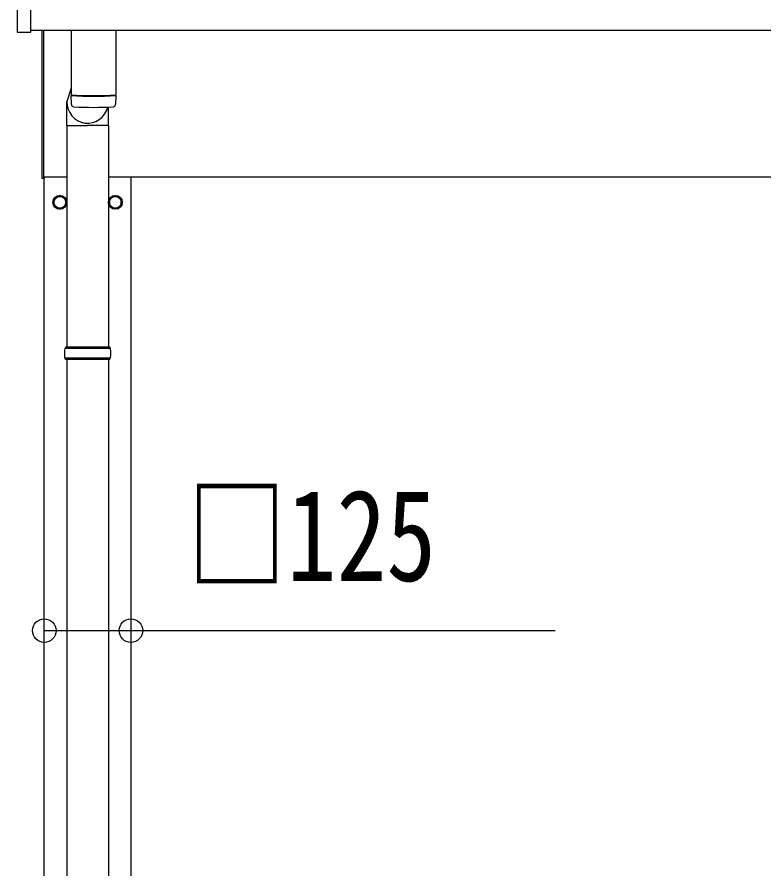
# Model space of a CAD drawing. Units: millimetres, scale not verified. Extents: x -16820 to 16820, y -11880 to 11880.
# Drawn here: x -14686 to -13608, y -1360 to -131 of the extents above; entities that cross this region are included whole.
import ezdxf
from ezdxf.enums import TextEntityAlignment as Align

# ---------------------------------------------------------------- set-up
doc = ezdxf.new("R2010")
doc.units = ezdxf.units.MM
doc.header["$LTSCALE"] = 50
for name, color, linetype in [('0-4_YKK_13', 4, 'Continuous'), ('0-5_YKK_A1', 4, 'Continuous'), ('0-6_YKK_D', 6, 'Continuous')]:
    doc.layers.add(name, color=color, linetype=linetype)
doc.styles.add('ＭＳ ゴシック', font='')
doc.styles.get('ＭＳ ゴシック').set_extended_font_data('MS Gothic')

msp = doc.modelspace()

# ---------------------------------------------------------------- linework, layer by layer
at = {"layer": '0-4_YKK_13'}
for p, q in [((-14685.9, -4.35), (-14685.9, -152.35)), ((-14665.9, -152.35), (-14665.9, -4.35)), ((-14685.4, -152.85), (-14666.4, -152.85)), ((-14649.6, -363.7), (-14649.6, -150.23)), ((-14647.6, -150.23), (-14647.6, -363.7)), ((-14607.6, -150.23), (-14607.6, -243.21)), ((-14543.6, -150.23), (-14543.6, -243.21)), ((-14607.6, -233.63), (-14614.16, -252.53)), ((-14607.4, -257.19), (-14607.63, -244.2)), ((-14603.12, -243.48), (-14603.11, -244.48)), ((-14548.08, -243.48), (-14548.09, -244.48)), ((-14543.57, -244.2), (-14543.8, -257.19)), ((-14614.25, -287.19), (-14614.25, -252.53)), ((-14553.95, -287.19), (-14553.95, -260.7)), ((-14614.25, -287.19), (-14584.1, -287.19)), ((-14614.1, -287.19), (-14614.1, -607.2)), ((-14553.95, -287.19), (-14584.1, -287.19)), ((-14554.1, -287.19), (-14554.1, -607.2)), ((-14647.6, -363.7), (-14649.6, -363.7)), ((-14615.5, -397.95), (-14615.6, -397.95)), ((-14615.5, -398.45), (-14615.6, -398.45)), ((-14552.7, -397.95), (-14552.6, -397.95)), ((-14552.7, -398.45), (-14552.6, -398.45)), ((-14551.1, -609.2), (-14617.1, -609.2)), ((-14552.1, -607.2), (-14616.1, -607.2)), ((-14616.1, -607.2), (-14616.1, -609.2)), ((-14552.1, -607.2), (-14552.1, -609.2)), ((-14551.1, -623.2), (-14617.1, -623.2)), ((-14616.1, -625.2), (-14616.1, -623.2)), ((-14552.1, -625.2), (-14616.1, -625.2)), ((-14614.1, -625.2), (-14614.1, -1557.2)), ((-14554.1, -625.2), (-14554.1, -1557.2)), ((-14552.1, -625.2), (-14552.1, -623.2))]:
    msp.add_line(p, q, dxfattribs=at)
for points in [[(-14624.1, -388.38), (-14632.6, -393.29), (-14632.6, -403.11), (-14624.1, -408.01), (-14615.6, -403.11), (-14615.6, -393.29)], [(-14544.1, -388.38), (-14535.6, -393.29), (-14535.6, -403.11), (-14544.1, -408.01), (-14552.6, -403.11), (-14552.6, -393.29)]]:
    msp.add_lwpolyline(points, close=True, dxfattribs=at)
for centre, radius in [((-14624.1, -398.2), 10), ((-14624.1, -398.2), 8.5), ((-14544.1, -398.2), 10), ((-14544.1, -398.2), 8.5)]:
    msp.add_circle(centre, radius, dxfattribs=at)
for centre, radius, start, end in [((-14685.4, -152.35), 0.5, 180, 270), ((-14666.4, -152.35), 0.5, 270, 0), ((-14575.6, 236.53), 480.8, 266.18381, 273.81619), ((-14575.6, 235.53), 480.8, 266.18381, 273.81619), ((-14603.98, -256.95), 3.43, 183.91307, 262.91645), ((-14547.22, -256.95), 3.43, 277.00994, 356.09787), ((-14575.61, 258.51), 519.67, 266.82357, 273.17802), ((-14624.1, -398.2), 8.6, 111.25399, 128.74601), ((-14624.1, -398.2), 8.6, 51.25399, 68.74601), ((-14544.1, -398.2), 8.6, 111.25399, 128.74601), ((-14544.1, -398.2), 8.6, 51.25399, 68.74601), ((-14624.1, -398.2), 8.6, 171.25399, 188.74601), ((-14624.1, -398.2), 8.6, 231.25399, 248.74601), ((-14624.1, -398.2), 8.6, 291.25399, 308.74601), ((-14624.1, -398.2), 8.6, 1.66581, 8.74601), ((-14624.1, -398.2), 8.6, 351.25399, 358.33419), ((-14544.1, -398.2), 8.6, 171.25399, 178.33419), ((-14544.1, -398.2), 8.6, 181.66581, 188.74601), ((-14544.1, -398.2), 8.6, 231.25399, 248.74601), ((-14544.1, -398.2), 8.6, 291.25399, 308.74601), ((-14544.1, -398.2), 8.6, 351.25399, 8.74601), ((-14568.35, -616.2), 49.25, 171.82876, 180.00002), ((-14599.85, -616.2), 49.25, 359.99998, 8.17124), ((-14568.35, -616.2), 49.25, 180.00002, 188.17127), ((-14599.85, -616.2), 49.25, 351.82873, 359.99998)]:
    msp.add_arc(centre, radius, start, end, dxfattribs=at)
msp.add_ellipse((-14584.1, -252.53), major_axis=(0, -31.56), ratio=0.952301, start_param=4.712389, end_param=7.5904458, dxfattribs=at)
at = {"layer": '0-5_YKK_A1'}
for p, q in [((-8659.6, -150.23), (-14665.9, -150.23)), ((-14647.6, -361.2), (-14614.1, -361.2)), ((-14646.6, -3161.2), (-14646.6, -361.2)), ((-14554.1, -361.2), (-8662.6, -361.2)), ((-14521.6, -361.2), (-14521.6, -3161.2))]:
    msp.add_line(p, q, dxfattribs=at)
at = {"layer": '0-6_YKK_D'}
msp.add_lwpolyline([(-14646.6, -1016.2), (-14521.6, -1016.2), (-13909.6, -1016.2)], dxfattribs=at)
for centre in [(-14646.6, -1016.2), (-14521.6, -1016.2)]:
    msp.add_circle(centre, 17, dxfattribs=at)

# ---------------------------------------------------------------- texts
at = {"layer": '0-6_YKK_D', "style": 'ＭＳ ゴシック', "width": 0.8}
msp.add_text('□125', height=132, dxfattribs=at).set_placement((-14440.8, -984.2), align=Align.BOTTOM_LEFT)

doc.saveas('drawing.dxf')
